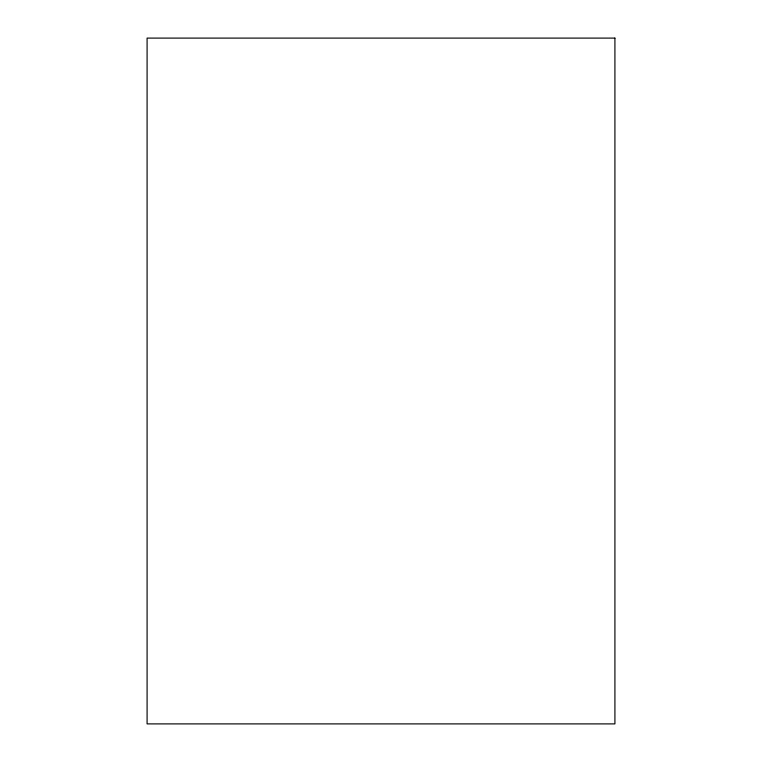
<?xml version="1.0" encoding="UTF-8"?>
<svg xmlns="http://www.w3.org/2000/svg" width="762" height="762" viewBox="0 0 762 762"><rect width="100%" height="100%" fill="white"/><g stroke="black" fill="none" stroke-linecap="round" stroke-linejoin="round"><path stroke-width="1.14" d="M614.915 38.1L147.085 38.1L147.085 723.9L614.915 723.9L614.915 38.1"/></g></svg>
